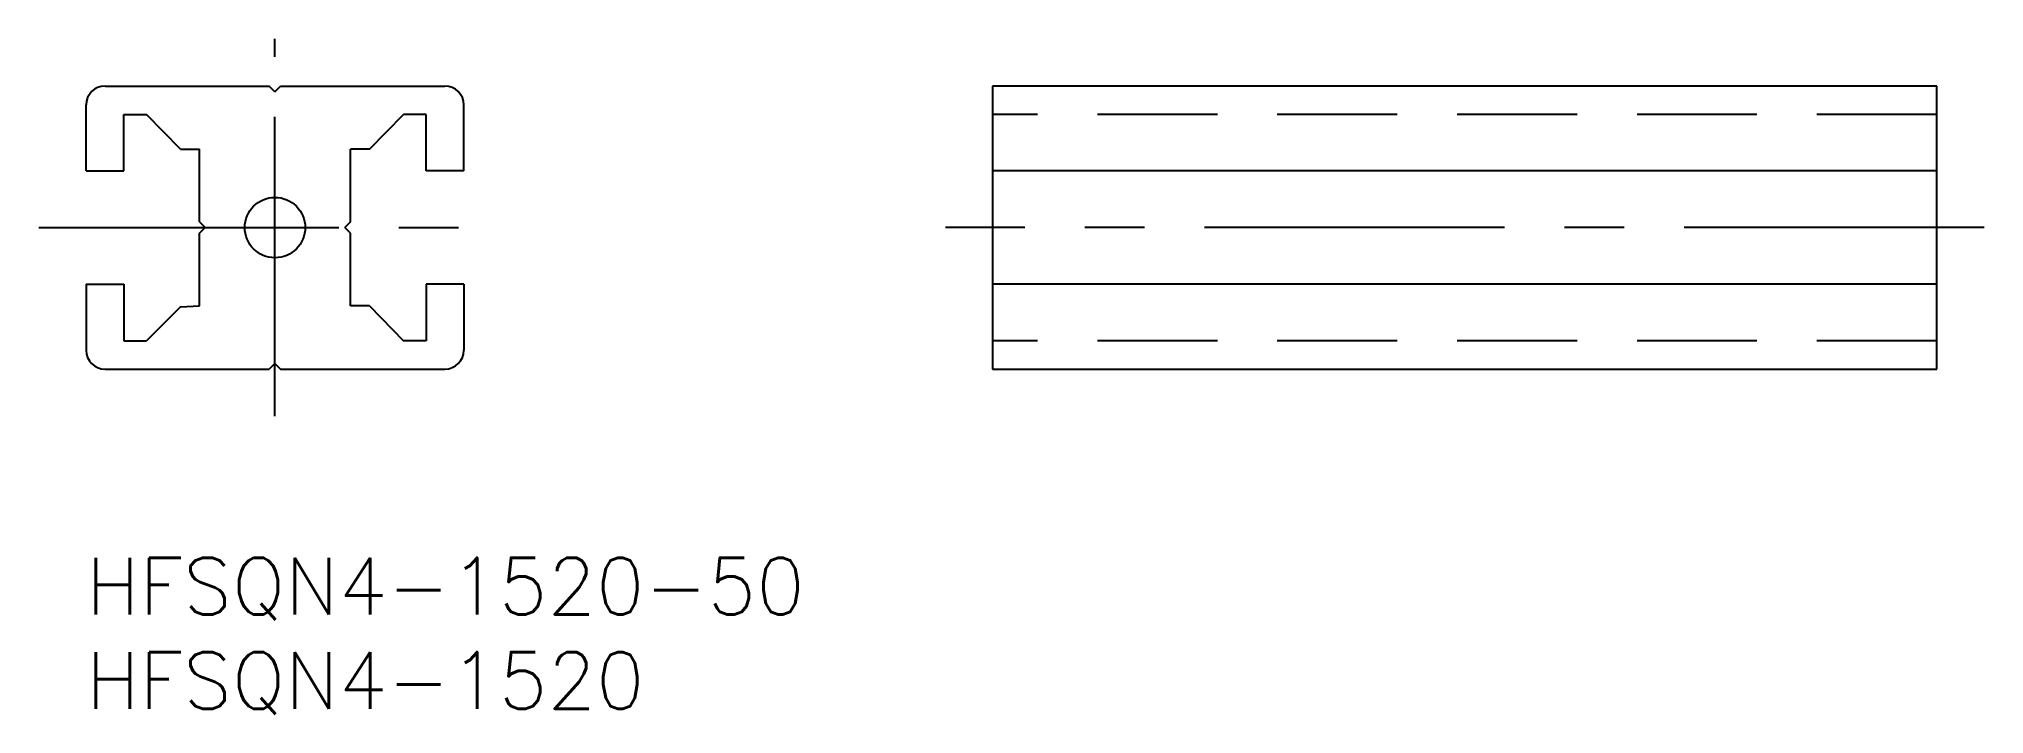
# Model space of a CAD drawing. Extents: x -2 to 101, y -8 to 28.
import ezdxf

# ---------------------------------------------------------------- set-up
doc = ezdxf.new("R2010")
doc.units = 0
doc.header["$LTSCALE"] = 0.5
doc.linetypes.add('CENTER', pattern=[50.8, 31.75, -6.35, 6.35, -6.35])
doc.linetypes.add('DASHED', pattern=[19.05, 12.7, -6.35])
for name, color, linetype in [('MSM_CENTER', 1, 'CENTER'), ('MSM_CONTINUOUS', 7, 'CONTINUOUS'), ('MSM_DASHED', 4, 'DASHED'), ('MSM_PART_NUMBER', 7, 'CONTINUOUS')]:
    doc.layers.add(name, color=color, linetype=linetype)
doc.styles.get("Standard").update_dxf_attribs({"font": 'txt.shx', "height": 3, "bigfont": 'bigfont.shx'})

# ---------------------------------------------------------------- blocks, each defined once
blk = doc.blocks.new('*U2')
at = {"layer": 'MSM_PART_NUMBER'}
blk.add_text('HFSQN4-1520-50', height=3, dxfattribs=at).set_placement((0, -3))
blk = doc.blocks.new('*U3')
at = {"layer": 'MSM_PART_NUMBER'}
blk.add_text('HFSQN4-1520', height=3, dxfattribs=at).set_placement((0, -8))

msp = doc.modelspace()

# ---------------------------------------------------------------- linework, layer by layer
at = {"layer": 'MSM_CENTER'}
for p, q in [((10, 7.5), (10, 27.5)), ((-2.5, 17.5), (22.5, 17.5)), ((100.5, 17.5), (45.5, 17.5))]:
    msp.add_line(p, q, dxfattribs=at)
at = {"layer": 'MSM_CONTINUOUS'}
for p, q in [((1, 25), (9.7, 25)), ((10, 24.7), (9.7, 25)), ((10, 24.7), (10.3, 25)), ((10.3, 25), (19, 25)), ((48, 25), (48, 10)), ((98, 25), (48, 25)), ((98, 10), (98, 25)), ((0, 20.5), (0, 24)), ((20, 20.5), (20, 24)), ((2, 20.5), (2, 23.5)), ((2, 23.5), (3.2, 23.5)), ((5, 21.65), (3.2, 23.5)), ((15, 21.65), (16.8, 23.5)), ((18, 23.5), (16.8, 23.5)), ((18, 20.5), (18, 23.5)), ((5, 21.65), (6, 21.65)), ((6, 17.8), (6, 21.65)), ((15, 21.65), (14, 21.65)), ((14, 17.8), (14, 21.65)), ((0, 20.5), (2, 20.5)), ((20, 20.5), (18, 20.5)), ((98, 20.5), (48, 20.5)), ((6, 17.8), (6.3, 17.5)), ((14, 17.8), (13.7, 17.5)), ((6, 17.2), (6.3, 17.5)), ((6, 13.35), (6, 17.2)), ((14, 17.2), (13.7, 17.5)), ((14, 13.35), (14, 17.2)), ((0, 14.5), (0, 11)), ((0, 14.5), (2, 14.5)), ((2, 14.5), (2, 11.5)), ((18, 14.5), (18, 11.5)), ((20, 14.5), (18, 14.5)), ((20, 14.5), (20, 11)), ((98, 14.5), (48, 14.5)), ((5, 13.3), (3.2, 11.5)), ((5, 13.3), (6, 13.35)), ((15, 13.35), (14, 13.35)), ((15, 13.35), (16.8, 11.5)), ((2, 11.5), (3.2, 11.5)), ((18, 11.5), (16.8, 11.5)), ((1, 10), (9.7, 10)), ((10, 10.3), (9.7, 10)), ((10, 10.3), (10.3, 10)), ((10.3, 10), (19, 10)), ((48, 10), (98, 10))]:
    msp.add_line(p, q, dxfattribs=at)
msp.add_circle((10, 17.5), 1.6, dxfattribs=at)
for centre, start, end in [((1, 24), 90, 180), ((19, 24), 0, 90), ((1, 11), 180, 270), ((19, 11), 270, 0)]:
    msp.add_arc(centre, 1, start, end, dxfattribs=at)
at = {"layer": 'MSM_DASHED'}
for p, q in [((98, 23.5), (48, 23.5)), ((98, 11.5), (48, 11.5))]:
    msp.add_line(p, q, dxfattribs=at)

# ---------------------------------------------------------------- block references
at = {"layer": 'MSM_CONTINUOUS'}
for name in ['*U2', '*U3']:
    msp.add_blockref(name, (0, 0), dxfattribs=at)

doc.saveas('drawing.dxf')
